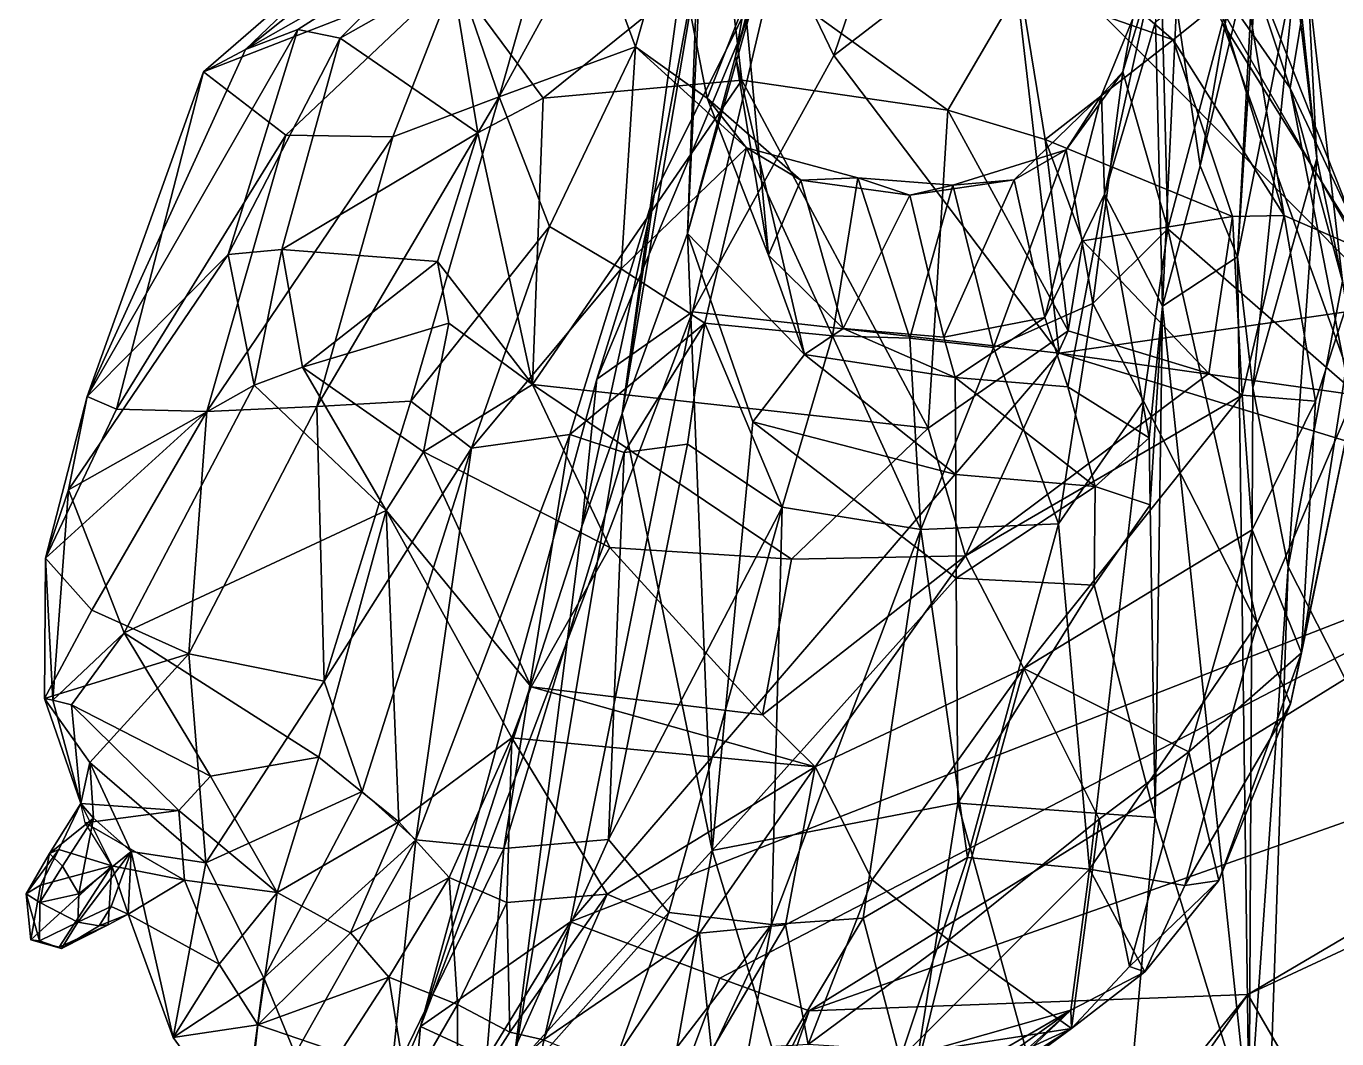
# Model space of a CAD drawing. Extents: x -0.17 to 0.17, y -0.67 to 0.79.
# Drawn here: x -0.1605 to -0.0802, y 0.3846 to 0.4466 of the extents above; entities that cross this region are included whole.
import ezdxf

# ---------------------------------------------------------------- set-up
doc = ezdxf.new("R2010")
doc.units = 0
doc.layers.add('G_SHEPRD$LWO', color=1, linetype='CONTINUOUS')

msp = doc.modelspace()

# ---------------------------------------------------------------- linework, layer by layer
at = {"layer": 'G_SHEPRD$LWO'}
for points in [[(-0.085239, 0.45207, 0.213524), (-0.083789, 0.470916, 0.221585), (-0.086296, 0.432439, 0.224884)], [(-0.083789, 0.470916, 0.221585), (-0.082703, 0.450513, 0.236409), (-0.086296, 0.432439, 0.224884)], [(-0.081995, 0.449363, 0.257632), (-0.081448, 0.438468, 0.247687), (-0.084836, 0.466994, 0.249026)], [(-0.081448, 0.438468, 0.247687), (-0.082703, 0.450513, 0.236409), (-0.084836, 0.466994, 0.249026)], [(-0.12919, 0.459348, 0.025379), (-0.135324, 0.4518, 0.012708), (-0.147042, 0.445134, 0.022517)], [(-0.12919, 0.459348, 0.025379), (-0.147042, 0.445134, 0.022517), (-0.137405, 0.454354, 0.034953)], [(-0.134111, 0.449812, 0.05281), (-0.131506, 0.442251, 0.058661), (-0.126527, 0.459734, 0.071336)], [(-0.125837, 0.452604, 0.075537), (-0.126527, 0.459734, 0.071336), (-0.131506, 0.442251, 0.058661)], [(-0.123978, 0.422856, 0.230327), (-0.118755, 0.453804, 0.236117), (-0.119043, 0.459164, 0.216569)], [(-0.11998, 0.433884, 0.20655), (-0.123978, 0.422856, 0.230327), (-0.119043, 0.459164, 0.216569)], [(-0.11998, 0.433884, 0.20655), (-0.119043, 0.459164, 0.216569), (-0.118845, 0.457438, 0.20515)], [(-0.112964, 0.458623, 0.190838), (-0.113232, 0.459094, 0.180273), (-0.117031, 0.444732, 0.187529)], [(-0.116465, 0.448017, 0.180404), (-0.117031, 0.444732, 0.187529), (-0.113232, 0.459094, 0.180273)], [(-0.11998, 0.433884, 0.20655), (-0.118845, 0.457438, 0.20515), (-0.112964, 0.458623, 0.190838)], [(-0.117031, 0.444732, 0.187529), (-0.11998, 0.433884, 0.20655), (-0.112964, 0.458623, 0.190838)], [(-0.08844, 0.458877, 0.263425), (-0.091295, 0.454605, 0.282893), (-0.083069, 0.442771, 0.282204)], [(-0.081995, 0.449363, 0.257632), (-0.08844, 0.458877, 0.263425), (-0.083069, 0.442771, 0.282204)], [(-0.091326, 0.450427, 0.146024), (-0.093321, 0.443781, 0.0785), (-0.091116, 0.455584, 0.073417)], [(-0.093321, 0.443781, 0.0785), (-0.090562, 0.434166, 0.057963), (-0.091116, 0.455584, 0.073417)], [(-0.087225, 0.446771, 0.052377), (-0.091116, 0.455584, 0.073417), (-0.090562, 0.434166, 0.057963)], [(-0.147042, 0.445134, 0.022517), (-0.14962, 0.443782, 0.029494), (-0.137405, 0.454354, 0.034953)], [(-0.137405, 0.454354, 0.034953), (-0.14962, 0.443782, 0.029494), (-0.134111, 0.449812, 0.05281)], [(-0.091295, 0.454605, 0.282893), (-0.100282, 0.453031, 0.292652), (-0.076804, 0.429494, 0.37118)], [(-0.083069, 0.442771, 0.282204), (-0.091295, 0.454605, 0.282893), (-0.076804, 0.429494, 0.37118)], [(-0.123978, 0.422856, 0.230327), (-0.122022, 0.436254, 0.252338), (-0.118755, 0.453804, 0.236117)], [(-0.118755, 0.453804, 0.236117), (-0.122022, 0.436254, 0.252338), (-0.114338, 0.451696, 0.258095)], [(-0.088593, 0.438016, 0.207417), (-0.090039, 0.447794, 0.193179), (-0.085784, 0.453911, 0.204142)], [(-0.088593, 0.438016, 0.207417), (-0.085784, 0.453911, 0.204142), (-0.085239, 0.45207, 0.213524)], [(-0.120936, 0.45319, 0.144705), (-0.125837, 0.452604, 0.075537), (-0.123168, 0.445312, 0.077499)], [(-0.118778, 0.442153, 0.146017), (-0.120936, 0.45319, 0.144705), (-0.123168, 0.445312, 0.077499)], [(-0.116465, 0.448017, 0.180404), (-0.120936, 0.45319, 0.144705), (-0.118778, 0.442153, 0.146017)], [(-0.114338, 0.451696, 0.258095), (-0.111023, 0.444779, 0.293783), (-0.1082, 0.453073, 0.268747)], [(-0.1082, 0.453073, 0.268747), (-0.111023, 0.444779, 0.293783), (-0.100282, 0.453031, 0.292652)], [(-0.100282, 0.453031, 0.292652), (-0.111023, 0.444779, 0.293783), (-0.097217, 0.426544, 0.39001)], [(-0.100282, 0.453031, 0.292652), (-0.097217, 0.426544, 0.39001), (-0.076804, 0.429494, 0.37118)], [(-0.086464, 0.45287, 0.033226), (-0.083446, 0.434968, 0.015403), (-0.087451, 0.447979, 0.017196)], [(-0.086464, 0.45287, 0.033226), (-0.087225, 0.446771, 0.052377), (-0.078514, 0.432827, 0.023667)], [(-0.086464, 0.45287, 0.033226), (-0.078514, 0.432827, 0.023667), (-0.083446, 0.434968, 0.015403)], [(-0.125837, 0.452604, 0.075537), (-0.131506, 0.442251, 0.058661), (-0.123168, 0.445312, 0.077499)], [(-0.090245, 0.445731, 0.007683), (-0.099614, 0.449024, 0.007555), (-0.098056, 0.452438, 0.015478)], [(-0.087451, 0.447979, 0.017196), (-0.090245, 0.445731, 0.007683), (-0.098056, 0.452438, 0.015478)], [(-0.085239, 0.45207, 0.213524), (-0.086296, 0.432439, 0.224884), (-0.088593, 0.438016, 0.207417)], [(-0.143852, 0.446359, 0.019865), (-0.147042, 0.445134, 0.022517), (-0.135324, 0.4518, 0.012708)], [(-0.143852, 0.446359, 0.019865), (-0.135324, 0.4518, 0.012708), (-0.141241, 0.445825, 0.009834)], [(-0.134415, 0.449714, 0.010291), (-0.141241, 0.445825, 0.009834), (-0.135324, 0.4518, 0.012708)], [(-0.134415, 0.449714, 0.010291), (-0.1176, 0.451196, 0.009692), (-0.128812, 0.442163, 0.00663)], [(-0.11666, 0.44326, 0.00597), (-0.128812, 0.442163, 0.00663), (-0.1176, 0.451196, 0.009692)], [(-0.114338, 0.451696, 0.258095), (-0.125528, 0.424955, 0.277898), (-0.11967, 0.429075, 0.31358)], [(-0.122022, 0.436254, 0.252338), (-0.125528, 0.424955, 0.277898), (-0.114338, 0.451696, 0.258095)], [(-0.111023, 0.444779, 0.293783), (-0.114338, 0.451696, 0.258095), (-0.11967, 0.429075, 0.31358)], [(-0.099614, 0.449024, 0.007555), (-0.104036, 0.441421, 0.004469), (-0.1176, 0.451196, 0.009692)], [(-0.104036, 0.441421, 0.004469), (-0.11666, 0.44326, 0.00597), (-0.1176, 0.451196, 0.009692)], [(-0.091326, 0.450427, 0.146024), (-0.094622, 0.442348, 0.147077), (-0.093321, 0.443781, 0.0785)], [(-0.094436, 0.436283, 0.180869), (-0.094622, 0.442348, 0.147077), (-0.091326, 0.450427, 0.146024)], [(-0.091329, 0.446843, 0.180383), (-0.094436, 0.436283, 0.180869), (-0.091326, 0.450427, 0.146024)], [(-0.082703, 0.450513, 0.236409), (-0.085365, 0.424418, 0.238574), (-0.086296, 0.432439, 0.224884)], [(-0.085365, 0.424418, 0.238574), (-0.082703, 0.450513, 0.236409), (-0.081448, 0.438468, 0.247687)], [(-0.14962, 0.443782, 0.029494), (-0.144582, 0.439904, 0.043339), (-0.134111, 0.449812, 0.05281)], [(-0.138028, 0.439802, 0.050778), (-0.134111, 0.449812, 0.05281), (-0.144582, 0.439904, 0.043339)], [(-0.141241, 0.445825, 0.009834), (-0.134415, 0.449714, 0.010291), (-0.132823, 0.440042, 0.00647)], [(-0.131506, 0.442251, 0.058661), (-0.134111, 0.449812, 0.05281), (-0.138028, 0.439802, 0.050778)], [(-0.128812, 0.442163, 0.00663), (-0.132823, 0.440042, 0.00647), (-0.134415, 0.449714, 0.010291)], [(-0.098083, 0.439629, 0.003615), (-0.104036, 0.441421, 0.004469), (-0.099614, 0.449024, 0.007555)], [(-0.090245, 0.445731, 0.007683), (-0.098083, 0.439629, 0.003615), (-0.099614, 0.449024, 0.007555)], [(-0.079871, 0.430963, 0.263439), (-0.081995, 0.449363, 0.257632), (-0.083069, 0.442771, 0.282204)], [(-0.081995, 0.449363, 0.257632), (-0.079871, 0.430963, 0.263439), (-0.081448, 0.438468, 0.247687)], [(-0.115018, 0.432543, 0.18107), (-0.116465, 0.448017, 0.180404), (-0.118778, 0.442153, 0.146017)], [(-0.116465, 0.448017, 0.180404), (-0.115018, 0.432543, 0.18107), (-0.117031, 0.444732, 0.187529)], [(-0.087451, 0.447979, 0.017196), (-0.083446, 0.434968, 0.015403), (-0.090245, 0.445731, 0.007683)], [(-0.090039, 0.447794, 0.193179), (-0.090884, 0.429419, 0.203531), (-0.091329, 0.446843, 0.180383)], [(-0.090039, 0.447794, 0.193179), (-0.088593, 0.438016, 0.207417), (-0.090884, 0.429419, 0.203531)], [(-0.156743, 0.423888, 0.026289), (-0.143852, 0.446359, 0.019865), (-0.148104, 0.432581, 0.016877)], [(-0.156743, 0.423888, 0.026289), (-0.147042, 0.445134, 0.022517), (-0.143852, 0.446359, 0.019865)], [(-0.143852, 0.446359, 0.019865), (-0.141241, 0.445825, 0.009834), (-0.148104, 0.432581, 0.016877)], [(-0.090884, 0.429419, 0.203531), (-0.094436, 0.436283, 0.180869), (-0.091329, 0.446843, 0.180383)], [(-0.087225, 0.446771, 0.052377), (-0.090562, 0.434166, 0.057963), (-0.079079, 0.424113, 0.036251)], [(-0.079079, 0.424113, 0.036251), (-0.078514, 0.432827, 0.023667), (-0.087225, 0.446771, 0.052377)], [(-0.141241, 0.445825, 0.009834), (-0.144816, 0.432898, 0.008102), (-0.148104, 0.432581, 0.016877)], [(-0.141241, 0.445825, 0.009834), (-0.132823, 0.440042, 0.00647), (-0.144816, 0.432898, 0.008102)], [(-0.090245, 0.445731, 0.007683), (-0.086609, 0.434919, 0.006559), (-0.098083, 0.439629, 0.003615)], [(-0.086609, 0.434919, 0.006559), (-0.090245, 0.445731, 0.007683), (-0.083446, 0.434968, 0.015403)], [(-0.147042, 0.445134, 0.022517), (-0.156743, 0.423888, 0.026289), (-0.14962, 0.443782, 0.029494)], [(-0.128428, 0.434303, 0.059207), (-0.123168, 0.445312, 0.077499), (-0.131506, 0.442251, 0.058661)], [(-0.128428, 0.434303, 0.059207), (-0.124032, 0.431714, 0.062128), (-0.123168, 0.445312, 0.077499)], [(-0.116375, 0.439123, 0.080283), (-0.123168, 0.445312, 0.077499), (-0.124032, 0.431714, 0.062128)], [(-0.118778, 0.442153, 0.146017), (-0.123168, 0.445312, 0.077499), (-0.116375, 0.439123, 0.080283)], [(-0.112815, 0.426468, 0.194356), (-0.11998, 0.433884, 0.20655), (-0.117031, 0.444732, 0.187529)], [(-0.111023, 0.444779, 0.293783), (-0.11967, 0.429075, 0.31358), (-0.097217, 0.426544, 0.39001)], [(-0.112815, 0.426468, 0.194356), (-0.117031, 0.444732, 0.187529), (-0.115018, 0.432543, 0.18107)], [(-0.156743, 0.423888, 0.026289), (-0.154947, 0.423119, 0.034655), (-0.14962, 0.443782, 0.029494)], [(-0.14962, 0.443782, 0.029494), (-0.154947, 0.423119, 0.034655), (-0.144582, 0.439904, 0.043339)], [(-0.11666, 0.44326, 0.00597), (-0.12948, 0.424634, 0.00407), (-0.128812, 0.442163, 0.00663)], [(-0.105244, 0.42196, 0.002179), (-0.12948, 0.424634, 0.00407), (-0.11666, 0.44326, 0.00597)], [(-0.104036, 0.441421, 0.004469), (-0.105244, 0.42196, 0.002179), (-0.11666, 0.44326, 0.00597)], [(-0.094622, 0.442348, 0.147077), (-0.09679, 0.439001, 0.080416), (-0.093321, 0.443781, 0.0785)], [(-0.09679, 0.439001, 0.080416), (-0.09516, 0.429595, 0.061254), (-0.093321, 0.443781, 0.0785)], [(-0.090562, 0.434166, 0.057963), (-0.093321, 0.443781, 0.0785), (-0.09516, 0.429595, 0.061254)], [(-0.138028, 0.439802, 0.050778), (-0.142669, 0.423288, 0.045734), (-0.131506, 0.442251, 0.058661)], [(-0.136931, 0.423609, 0.048795), (-0.131506, 0.442251, 0.058661), (-0.142669, 0.423288, 0.045734)], [(-0.131506, 0.442251, 0.058661), (-0.136931, 0.423609, 0.048795), (-0.128428, 0.434303, 0.059207)], [(-0.094622, 0.442348, 0.147077), (-0.099975, 0.43715, 0.147922), (-0.09679, 0.439001, 0.080416)], [(-0.098097, 0.42874, 0.181505), (-0.099975, 0.43715, 0.147922), (-0.094622, 0.442348, 0.147077)], [(-0.094436, 0.436283, 0.180869), (-0.098097, 0.42874, 0.181505), (-0.094622, 0.442348, 0.147077)], [(-0.083069, 0.442771, 0.282204), (-0.073707, 0.394806, 0.303483), (-0.079871, 0.430963, 0.263439)], [(-0.083069, 0.442771, 0.282204), (-0.076804, 0.429494, 0.37118), (-0.073707, 0.394806, 0.303483)], [(-0.12948, 0.424634, 0.00407), (-0.132823, 0.440042, 0.00647), (-0.128812, 0.442163, 0.00663)], [(-0.113031, 0.43714, 0.147314), (-0.118778, 0.442153, 0.146017), (-0.116375, 0.439123, 0.080283)], [(-0.115018, 0.432543, 0.18107), (-0.118778, 0.442153, 0.146017), (-0.113031, 0.43714, 0.147314)], [(-0.096676, 0.427922, 0.002188), (-0.105244, 0.42196, 0.002179), (-0.104036, 0.441421, 0.004469)], [(-0.098083, 0.439629, 0.003615), (-0.096676, 0.427922, 0.002188), (-0.104036, 0.441421, 0.004469)], [(-0.154947, 0.423119, 0.034655), (-0.149417, 0.422974, 0.043654), (-0.144582, 0.439904, 0.043339)], [(-0.144582, 0.439904, 0.043339), (-0.149417, 0.422974, 0.043654), (-0.138028, 0.439802, 0.050778)], [(-0.132823, 0.440042, 0.00647), (-0.135294, 0.432166, 0.005373), (-0.144816, 0.432898, 0.008102)], [(-0.132823, 0.440042, 0.00647), (-0.12948, 0.424634, 0.00407), (-0.135294, 0.432166, 0.005373)], [(-0.142669, 0.423288, 0.045734), (-0.138028, 0.439802, 0.050778), (-0.149417, 0.422974, 0.043654)], [(-0.116375, 0.439123, 0.080283), (-0.124032, 0.431714, 0.062128), (-0.118926, 0.428392, 0.061234)], [(-0.116375, 0.439123, 0.080283), (-0.118926, 0.428392, 0.061234), (-0.111109, 0.427599, 0.062766)], [(-0.113031, 0.43714, 0.147314), (-0.116375, 0.439123, 0.080283), (-0.109548, 0.437277, 0.081479)], [(-0.109548, 0.437277, 0.081479), (-0.116375, 0.439123, 0.080283), (-0.111109, 0.427599, 0.062766)], [(-0.095761, 0.43343, 0.002723), (-0.096676, 0.427922, 0.002188), (-0.098083, 0.439629, 0.003615)], [(-0.095761, 0.43343, 0.002723), (-0.098083, 0.439629, 0.003615), (-0.086609, 0.434919, 0.006559)], [(-0.099975, 0.43715, 0.147922), (-0.103724, 0.436837, 0.081516), (-0.09679, 0.439001, 0.080416)], [(-0.09679, 0.439001, 0.080416), (-0.103724, 0.436837, 0.081516), (-0.101233, 0.426886, 0.061989)], [(-0.09516, 0.429595, 0.061254), (-0.09679, 0.439001, 0.080416), (-0.101233, 0.426886, 0.061989)], [(-0.085365, 0.424418, 0.238574), (-0.081448, 0.438468, 0.247687), (-0.083187, 0.413472, 0.253526)], [(-0.081448, 0.438468, 0.247687), (-0.079871, 0.430963, 0.263439), (-0.083187, 0.413472, 0.253526)], [(-0.088593, 0.438016, 0.207417), (-0.086296, 0.432439, 0.224884), (-0.090884, 0.429419, 0.203531)], [(-0.110443, 0.428062, 0.181419), (-0.115018, 0.432543, 0.18107), (-0.113031, 0.43714, 0.147314)], [(-0.106374, 0.436212, 0.14777), (-0.113031, 0.43714, 0.147314), (-0.109548, 0.437277, 0.081479)], [(-0.110443, 0.428062, 0.181419), (-0.113031, 0.43714, 0.147314), (-0.106374, 0.436212, 0.14777)], [(-0.10637, 0.427462, 0.063391), (-0.109548, 0.437277, 0.081479), (-0.111109, 0.427599, 0.062766)], [(-0.106374, 0.436212, 0.14777), (-0.109548, 0.437277, 0.081479), (-0.103724, 0.436837, 0.081516)], [(-0.103724, 0.436837, 0.081516), (-0.109548, 0.437277, 0.081479), (-0.10637, 0.427462, 0.063391)], [(-0.099975, 0.43715, 0.147922), (-0.106374, 0.436212, 0.14777), (-0.103724, 0.436837, 0.081516)], [(-0.104287, 0.427526, 0.181555), (-0.106374, 0.436212, 0.14777), (-0.099975, 0.43715, 0.147922)], [(-0.103724, 0.436837, 0.081516), (-0.10637, 0.427462, 0.063391), (-0.101233, 0.426886, 0.061989)], [(-0.098097, 0.42874, 0.181505), (-0.104287, 0.427526, 0.181555), (-0.099975, 0.43715, 0.147922)], [(-0.125528, 0.424955, 0.277898), (-0.122022, 0.436254, 0.252338), (-0.126451, 0.415925, 0.254748)], [(-0.122022, 0.436254, 0.252338), (-0.123978, 0.422856, 0.230327), (-0.126451, 0.415925, 0.254748)], [(-0.104287, 0.427526, 0.181555), (-0.110443, 0.428062, 0.181419), (-0.106374, 0.436212, 0.14777)], [(-0.098097, 0.42874, 0.181505), (-0.094436, 0.436283, 0.180869), (-0.096679, 0.424492, 0.191122)], [(-0.096679, 0.424492, 0.191122), (-0.094436, 0.436283, 0.180869), (-0.091703, 0.421355, 0.199811)], [(-0.090884, 0.429419, 0.203531), (-0.091703, 0.421355, 0.199811), (-0.094436, 0.436283, 0.180869)], [(-0.133214, 0.420725, 0.053713), (-0.128428, 0.434303, 0.059207), (-0.136931, 0.423609, 0.048795)], [(-0.128428, 0.434303, 0.059207), (-0.133214, 0.420725, 0.053713), (-0.124032, 0.431714, 0.062128)], [(-0.086609, 0.434919, 0.006559), (-0.088051, 0.425305, 0.005667), (-0.095761, 0.43343, 0.002723)], [(-0.088051, 0.425305, 0.005667), (-0.086609, 0.434919, 0.006559), (-0.086015, 0.42397, 0.010854)], [(-0.083446, 0.434968, 0.015403), (-0.086015, 0.42397, 0.010854), (-0.086609, 0.434919, 0.006559)], [(-0.083446, 0.434968, 0.015403), (-0.081512, 0.4236, 0.018708), (-0.086015, 0.42397, 0.010854)], [(-0.081512, 0.4236, 0.018708), (-0.083446, 0.434968, 0.015403), (-0.078514, 0.432827, 0.023667)], [(-0.11998, 0.433884, 0.20655), (-0.11847, 0.396088, 0.224454), (-0.123978, 0.422856, 0.230327)], [(-0.115972, 0.422343, 0.200192), (-0.11998, 0.433884, 0.20655), (-0.112815, 0.426468, 0.194356)], [(-0.11847, 0.396088, 0.224454), (-0.11998, 0.433884, 0.20655), (-0.115972, 0.422343, 0.200192)], [(-0.096676, 0.427922, 0.002188), (-0.095761, 0.43343, 0.002723), (-0.088051, 0.425305, 0.005667)], [(-0.09205, 0.423606, 0.055215), (-0.090562, 0.434166, 0.057963), (-0.09516, 0.429595, 0.061254)], [(-0.085085, 0.409989, 0.043304), (-0.090562, 0.434166, 0.057963), (-0.09205, 0.423606, 0.055215)], [(-0.085085, 0.409989, 0.043304), (-0.079079, 0.424113, 0.036251), (-0.090562, 0.434166, 0.057963)], [(-0.148104, 0.432581, 0.016877), (-0.144816, 0.432898, 0.008102), (-0.146522, 0.424588, 0.009568)], [(-0.144816, 0.432898, 0.008102), (-0.143565, 0.425696, 0.007015), (-0.146522, 0.424588, 0.009568)], [(-0.144816, 0.432898, 0.008102), (-0.135294, 0.432166, 0.005373), (-0.143565, 0.425696, 0.007015)], [(-0.078514, 0.432827, 0.023667), (-0.082383, 0.408193, 0.026358), (-0.081512, 0.4236, 0.018708)], [(-0.078514, 0.432827, 0.023667), (-0.079079, 0.424113, 0.036251), (-0.082383, 0.408193, 0.026358)], [(-0.157895, 0.418172, 0.017449), (-0.148104, 0.432581, 0.016877), (-0.146522, 0.424588, 0.009568)], [(-0.156743, 0.423888, 0.026289), (-0.148104, 0.432581, 0.016877), (-0.157895, 0.418172, 0.017449)], [(-0.135294, 0.432166, 0.005373), (-0.134604, 0.428376, 0.004764), (-0.143565, 0.425696, 0.007015)], [(-0.134604, 0.428376, 0.004764), (-0.135294, 0.432166, 0.005373), (-0.12948, 0.424634, 0.00407)], [(-0.115018, 0.432543, 0.18107), (-0.110443, 0.428062, 0.181419), (-0.112815, 0.426468, 0.194356)], [(-0.090884, 0.429419, 0.203531), (-0.086296, 0.432439, 0.224884), (-0.085589, 0.379294, 0.243629)], [(-0.086296, 0.432439, 0.224884), (-0.085365, 0.424418, 0.238574), (-0.085589, 0.379294, 0.243629)], [(-0.127191, 0.421568, 0.055603), (-0.124032, 0.431714, 0.062128), (-0.133214, 0.420725, 0.053713)], [(-0.124032, 0.431714, 0.062128), (-0.127191, 0.421568, 0.055603), (-0.118926, 0.428392, 0.061234)], [(-0.083187, 0.413472, 0.253526), (-0.079871, 0.430963, 0.263439), (-0.073707, 0.394806, 0.303483)], [(-0.09516, 0.429595, 0.061254), (-0.101233, 0.426886, 0.061989), (-0.097264, 0.416095, 0.051884)], [(-0.09516, 0.429595, 0.061254), (-0.097264, 0.416095, 0.051884), (-0.09205, 0.423606, 0.055215)], [(-0.076804, 0.429494, 0.37118), (-0.097217, 0.426544, 0.39001), (-0.041596, 0.418708, 0.456347)], [(-0.091703, 0.421355, 0.199811), (-0.090884, 0.429419, 0.203531), (-0.091645, 0.417271, 0.20274)], [(-0.091645, 0.417271, 0.20274), (-0.090884, 0.429419, 0.203531), (-0.091333, 0.398125, 0.218832)], [(-0.091333, 0.398125, 0.218832), (-0.090884, 0.429419, 0.203531), (-0.085589, 0.379294, 0.243629)], [(-0.11967, 0.429075, 0.31358), (-0.125528, 0.424955, 0.277898), (-0.136323, 0.38533, 0.326419)], [(-0.11967, 0.429075, 0.31358), (-0.136323, 0.38533, 0.326419), (-0.127144, 0.391731, 0.406167)], [(-0.11967, 0.429075, 0.31358), (-0.127144, 0.391731, 0.406167), (-0.097217, 0.426544, 0.39001)], [(-0.104287, 0.427526, 0.181555), (-0.098097, 0.42874, 0.181505), (-0.103595, 0.425048, 0.190915)], [(-0.103595, 0.425048, 0.190915), (-0.098097, 0.42874, 0.181505), (-0.096679, 0.424492, 0.191122)], [(-0.143565, 0.425696, 0.007015), (-0.134604, 0.428376, 0.004764), (-0.136145, 0.420508, 0.006278)], [(-0.134604, 0.428376, 0.004764), (-0.12948, 0.424634, 0.00407), (-0.136145, 0.420508, 0.006278)], [(-0.127191, 0.421568, 0.055603), (-0.12386, 0.420456, 0.053606), (-0.118926, 0.428392, 0.061234)], [(-0.12386, 0.420456, 0.053606), (-0.119972, 0.420983, 0.053662), (-0.118926, 0.428392, 0.061234)], [(-0.118926, 0.428392, 0.061234), (-0.119972, 0.420983, 0.053662), (-0.114183, 0.417123, 0.055163)], [(-0.111109, 0.427599, 0.062766), (-0.118926, 0.428392, 0.061234), (-0.114183, 0.417123, 0.055163)], [(-0.110443, 0.428062, 0.181419), (-0.103595, 0.425048, 0.190915), (-0.112815, 0.426468, 0.194356)], [(-0.110443, 0.428062, 0.181419), (-0.104287, 0.427526, 0.181555), (-0.103595, 0.425048, 0.190915)], [(-0.105244, 0.42196, 0.002179), (-0.096676, 0.427922, 0.002188), (-0.102958, 0.414135, 0.003794)], [(-0.088051, 0.425305, 0.005667), (-0.102958, 0.414135, 0.003794), (-0.096676, 0.427922, 0.002188)], [(-0.111109, 0.427599, 0.062766), (-0.114183, 0.417123, 0.055163), (-0.105684, 0.415741, 0.055609)], [(-0.10637, 0.427462, 0.063391), (-0.111109, 0.427599, 0.062766), (-0.105684, 0.415741, 0.055609)], [(-0.101233, 0.426886, 0.061989), (-0.10637, 0.427462, 0.063391), (-0.105684, 0.415741, 0.055609)], [(-0.097217, 0.426544, 0.39001), (-0.127144, 0.391731, 0.406167), (-0.063947, 0.416363, 0.469903)], [(-0.103547, 0.419109, 0.198136), (-0.115972, 0.422343, 0.200192), (-0.112815, 0.426468, 0.194356)], [(-0.103547, 0.419109, 0.198136), (-0.112815, 0.426468, 0.194356), (-0.103595, 0.425048, 0.190915)], [(-0.105684, 0.415741, 0.055609), (-0.097264, 0.416095, 0.051884), (-0.101233, 0.426886, 0.061989)], [(-0.097217, 0.426544, 0.39001), (-0.063947, 0.416363, 0.469903), (-0.041596, 0.418708, 0.456347)], [(-0.146522, 0.424588, 0.009568), (-0.143565, 0.425696, 0.007015), (-0.138442, 0.416917, 0.010629)], [(-0.143565, 0.425696, 0.007015), (-0.136145, 0.420508, 0.006278), (-0.138442, 0.416917, 0.010629)], [(-0.157895, 0.418172, 0.017449), (-0.146522, 0.424588, 0.009568), (-0.154479, 0.409421, 0.012697)], [(-0.154479, 0.409421, 0.012697), (-0.146522, 0.424588, 0.009568), (-0.138442, 0.416917, 0.010629)], [(-0.126451, 0.415925, 0.254748), (-0.136323, 0.38533, 0.326419), (-0.125528, 0.424955, 0.277898)], [(-0.12948, 0.424634, 0.00407), (-0.124729, 0.414643, 0.002169), (-0.136145, 0.420508, 0.006278)], [(-0.113609, 0.413941, 0.001548), (-0.124729, 0.414643, 0.002169), (-0.12948, 0.424634, 0.00407)], [(-0.105244, 0.42196, 0.002179), (-0.113609, 0.413941, 0.001548), (-0.12948, 0.424634, 0.00407)], [(-0.096679, 0.424492, 0.191122), (-0.09502, 0.418377, 0.197891), (-0.103595, 0.425048, 0.190915)], [(-0.09502, 0.418377, 0.197891), (-0.103547, 0.419109, 0.198136), (-0.103595, 0.425048, 0.190915)], [(-0.102958, 0.414135, 0.003794), (-0.088051, 0.425305, 0.005667), (-0.086015, 0.42397, 0.010854)], [(-0.156743, 0.423888, 0.026289), (-0.159295, 0.413986, 0.031129), (-0.154947, 0.423119, 0.034655)], [(-0.159295, 0.413986, 0.031129), (-0.156743, 0.423888, 0.026289), (-0.157895, 0.418172, 0.017449)], [(-0.099378, 0.407242, 0.008525), (-0.102958, 0.414135, 0.003794), (-0.086015, 0.42397, 0.010854)], [(-0.086015, 0.42397, 0.010854), (-0.085397, 0.415723, 0.01571), (-0.099378, 0.407242, 0.008525)], [(-0.091703, 0.421355, 0.199811), (-0.09502, 0.418377, 0.197891), (-0.096679, 0.424492, 0.191122)], [(-0.085397, 0.415723, 0.01571), (-0.086015, 0.42397, 0.010854), (-0.081512, 0.4236, 0.018708)], [(-0.085365, 0.424418, 0.238574), (-0.083187, 0.413472, 0.253526), (-0.085589, 0.379294, 0.243629)], [(-0.085085, 0.409989, 0.043304), (-0.083062, 0.40507, 0.03609), (-0.079079, 0.424113, 0.036251)], [(-0.083062, 0.40507, 0.03609), (-0.082383, 0.408193, 0.026358), (-0.079079, 0.424113, 0.036251)], [(-0.154947, 0.423119, 0.034655), (-0.159295, 0.413986, 0.031129), (-0.149417, 0.422974, 0.043654)], [(-0.156464, 0.410814, 0.040381), (-0.149417, 0.422974, 0.043654), (-0.159295, 0.413986, 0.031129)], [(-0.149417, 0.422974, 0.043654), (-0.156464, 0.410814, 0.040381), (-0.150514, 0.408139, 0.044749)], [(-0.142669, 0.423288, 0.045734), (-0.150514, 0.408139, 0.044749), (-0.142223, 0.406475, 0.047427)], [(-0.142669, 0.423288, 0.045734), (-0.149417, 0.422974, 0.043654), (-0.150514, 0.408139, 0.044749)], [(-0.136931, 0.423609, 0.048795), (-0.142669, 0.423288, 0.045734), (-0.142223, 0.406475, 0.047427)], [(-0.136931, 0.423609, 0.048795), (-0.142223, 0.406475, 0.047427), (-0.133214, 0.420725, 0.053713)], [(-0.095356, 0.394959, 0.041746), (-0.09205, 0.423606, 0.055215), (-0.097264, 0.416095, 0.051884)], [(-0.09205, 0.423606, 0.055215), (-0.095356, 0.394959, 0.041746), (-0.085085, 0.409989, 0.043304)], [(-0.081512, 0.4236, 0.018708), (-0.082383, 0.408193, 0.026358), (-0.085397, 0.415723, 0.01571)], [(-0.123978, 0.422856, 0.230327), (-0.11847, 0.396088, 0.224454), (-0.130672, 0.382716, 0.263131)], [(-0.126451, 0.415925, 0.254748), (-0.123978, 0.422856, 0.230327), (-0.130672, 0.382716, 0.263131)], [(-0.115972, 0.422343, 0.200192), (-0.103519, 0.412767, 0.203356), (-0.11847, 0.396088, 0.224454)], [(-0.115972, 0.422343, 0.200192), (-0.103547, 0.419109, 0.198136), (-0.103519, 0.412767, 0.203356)], [(-0.127191, 0.421568, 0.055603), (-0.133214, 0.420725, 0.053713), (-0.136613, 0.396754, 0.051634)], [(-0.127191, 0.421568, 0.055603), (-0.136613, 0.396754, 0.051634), (-0.131223, 0.396211, 0.049007)], [(-0.12386, 0.420456, 0.053606), (-0.127191, 0.421568, 0.055603), (-0.131223, 0.396211, 0.049007)], [(-0.113609, 0.413941, 0.001548), (-0.105244, 0.42196, 0.002179), (-0.102958, 0.414135, 0.003794)], [(-0.142223, 0.406475, 0.047427), (-0.139912, 0.399717, 0.049314), (-0.133214, 0.420725, 0.053713)], [(-0.139912, 0.399717, 0.049314), (-0.136613, 0.396754, 0.051634), (-0.133214, 0.420725, 0.053713)], [(-0.119972, 0.420983, 0.053662), (-0.124824, 0.396774, 0.048543), (-0.114183, 0.417123, 0.055163)], [(-0.119972, 0.420983, 0.053662), (-0.12386, 0.420456, 0.053606), (-0.124824, 0.396774, 0.048543)], [(-0.091703, 0.421355, 0.199811), (-0.091645, 0.417271, 0.20274), (-0.09502, 0.418377, 0.197891)], [(-0.136145, 0.420508, 0.006278), (-0.129554, 0.406111, 0.003674), (-0.138442, 0.416917, 0.010629)], [(-0.129554, 0.406111, 0.003674), (-0.136145, 0.420508, 0.006278), (-0.124729, 0.414643, 0.002169)], [(-0.12386, 0.420456, 0.053606), (-0.131223, 0.396211, 0.049007), (-0.124824, 0.396774, 0.048543)], [(-0.103547, 0.419109, 0.198136), (-0.09502, 0.418377, 0.197891), (-0.103519, 0.412767, 0.203356)], [(-0.159295, 0.413986, 0.031129), (-0.157895, 0.418172, 0.017449), (-0.158854, 0.405304, 0.016345)], [(-0.158854, 0.405304, 0.016345), (-0.157895, 0.418172, 0.017449), (-0.154479, 0.409421, 0.012697)], [(-0.095077, 0.412343, 0.203263), (-0.103519, 0.412767, 0.203356), (-0.09502, 0.418377, 0.197891)], [(-0.095077, 0.412343, 0.203263), (-0.09502, 0.418377, 0.197891), (-0.091645, 0.417271, 0.20274)], [(-0.142552, 0.401813, 0.003114), (-0.154479, 0.409421, 0.012697), (-0.138442, 0.416917, 0.010629)], [(-0.138442, 0.416917, 0.010629), (-0.137664, 0.397844, 0.001962), (-0.142552, 0.401813, 0.003114)], [(-0.130741, 0.403002, 0.010507), (-0.138442, 0.416917, 0.010629), (-0.129554, 0.406111, 0.003674)], [(-0.137664, 0.397844, 0.001962), (-0.138442, 0.416917, 0.010629), (-0.130741, 0.403002, 0.010507)], [(-0.124824, 0.396774, 0.048543), (-0.121132, 0.392301, 0.050004), (-0.114183, 0.417123, 0.055163)], [(-0.121132, 0.392301, 0.050004), (-0.11483, 0.391569, 0.051273), (-0.114183, 0.417123, 0.055163)], [(-0.105684, 0.415741, 0.055609), (-0.114183, 0.417123, 0.055163), (-0.11483, 0.391569, 0.051273)], [(-0.095077, 0.412343, 0.203263), (-0.091645, 0.417271, 0.20274), (-0.091333, 0.398125, 0.218832)], [(-0.126451, 0.415925, 0.254748), (-0.130672, 0.382716, 0.263131), (-0.136323, 0.38533, 0.326419)], [(-0.127144, 0.391731, 0.406167), (-0.117998, 0.388282, 0.448317), (-0.063947, 0.416363, 0.469903)], [(-0.117998, 0.388282, 0.448317), (-0.112522, 0.386282, 0.47543), (-0.063947, 0.416363, 0.469903)], [(-0.105684, 0.415741, 0.055609), (-0.11483, 0.391569, 0.051273), (-0.10922, 0.391956, 0.049017)], [(-0.063947, 0.416363, 0.469903), (-0.112522, 0.386282, 0.47543), (-0.049918, 0.408339, 0.498534)], [(-0.105684, 0.415741, 0.055609), (-0.10922, 0.391956, 0.049017), (-0.102823, 0.395662, 0.045773)], [(-0.097264, 0.416095, 0.051884), (-0.105684, 0.415741, 0.055609), (-0.102823, 0.395662, 0.045773)], [(-0.095356, 0.394959, 0.041746), (-0.097264, 0.416095, 0.051884), (-0.102823, 0.395662, 0.045773)], [(-0.089288, 0.402145, 0.015333), (-0.099378, 0.407242, 0.008525), (-0.085397, 0.415723, 0.01571)], [(-0.085397, 0.415723, 0.01571), (-0.082383, 0.408193, 0.026358), (-0.089288, 0.402145, 0.015333)], [(-0.129554, 0.406111, 0.003674), (-0.124729, 0.414643, 0.002169), (-0.115381, 0.404407, 0.003114)], [(-0.124729, 0.414643, 0.002169), (-0.113609, 0.413941, 0.001548), (-0.115381, 0.404407, 0.003114)], [(-0.115381, 0.404407, 0.003114), (-0.113609, 0.413941, 0.001548), (-0.102958, 0.414135, 0.003794)], [(-0.115381, 0.404407, 0.003114), (-0.102958, 0.414135, 0.003794), (-0.112164, 0.401223, 0.009996)], [(-0.099378, 0.407242, 0.008525), (-0.112164, 0.401223, 0.009996), (-0.102958, 0.414135, 0.003794)], [(-0.159352, 0.405394, 0.033182), (-0.156464, 0.410814, 0.040381), (-0.159295, 0.413986, 0.031129)], [(-0.159352, 0.405394, 0.033182), (-0.159295, 0.413986, 0.031129), (-0.158854, 0.405304, 0.016345)], [(-0.085461, 0.34695, 0.272313), (-0.085589, 0.379294, 0.243629), (-0.083187, 0.413472, 0.253526)], [(-0.083187, 0.413472, 0.253526), (-0.073707, 0.394806, 0.303483), (-0.085461, 0.34695, 0.272313)], [(-0.103519, 0.412767, 0.203356), (-0.103434, 0.399001, 0.218183), (-0.11847, 0.396088, 0.224454)], [(-0.103519, 0.412767, 0.203356), (-0.095077, 0.412343, 0.203263), (-0.103434, 0.399001, 0.218183)], [(-0.103434, 0.399001, 0.218183), (-0.095077, 0.412343, 0.203263), (-0.091333, 0.398125, 0.218832)], [(-0.156464, 0.410814, 0.040381), (-0.159352, 0.405394, 0.033182), (-0.150514, 0.408139, 0.044749)], [(-0.154479, 0.409421, 0.012697), (-0.157703, 0.405014, 0.012895), (-0.158854, 0.405304, 0.016345)], [(-0.149183, 0.400656, 0.005157), (-0.157703, 0.405014, 0.012895), (-0.154479, 0.409421, 0.012697)], [(-0.149183, 0.400656, 0.005157), (-0.154479, 0.409421, 0.012697), (-0.142552, 0.401813, 0.003114)], [(-0.089521, 0.393948, 0.03879), (-0.085085, 0.409989, 0.043304), (-0.095356, 0.394959, 0.041746)], [(-0.085085, 0.409989, 0.043304), (-0.089521, 0.393948, 0.03879), (-0.083062, 0.40507, 0.03609)], [(-0.156586, 0.401484, 0.033681), (-0.150514, 0.408139, 0.044749), (-0.159352, 0.405394, 0.033182)], [(-0.150514, 0.408139, 0.044749), (-0.156586, 0.401484, 0.033681), (-0.149477, 0.395343, 0.036336)], [(-0.142223, 0.406475, 0.047427), (-0.150514, 0.408139, 0.044749), (-0.149477, 0.395343, 0.036336)], [(-0.112522, 0.386282, 0.47543), (-0.085674, 0.387286, 0.502006), (-0.049918, 0.408339, 0.498534)], [(-0.087437, 0.39426, 0.030122), (-0.089288, 0.402145, 0.015333), (-0.082383, 0.408193, 0.026358)], [(-0.083062, 0.40507, 0.03609), (-0.087437, 0.39426, 0.030122), (-0.082383, 0.408193, 0.026358)], [(-0.049918, 0.408339, 0.498534), (-0.085674, 0.387286, 0.502006), (-0.048262, 0.404706, 0.514332)], [(-0.108676, 0.394303, 0.001337), (-0.112164, 0.401223, 0.009996), (-0.099378, 0.407242, 0.008525)], [(-0.099378, 0.407242, 0.008525), (-0.103975, 0.390618, 0.003707), (-0.108676, 0.394303, 0.001337)], [(-0.103975, 0.390618, 0.003707), (-0.099378, 0.407242, 0.008525), (-0.094769, 0.398009, 0.008464)], [(-0.099378, 0.407242, 0.008525), (-0.089288, 0.402145, 0.015333), (-0.094769, 0.398009, 0.008464)], [(-0.142223, 0.406475, 0.047427), (-0.149477, 0.395343, 0.036336), (-0.139912, 0.399717, 0.049314)], [(-0.130741, 0.403002, 0.010507), (-0.129554, 0.406111, 0.003674), (-0.112164, 0.401223, 0.009996)], [(-0.129554, 0.406111, 0.003674), (-0.115381, 0.404407, 0.003114), (-0.112164, 0.401223, 0.009996)], [(-0.156586, 0.401484, 0.033681), (-0.159352, 0.405394, 0.033182), (-0.157122, 0.398976, 0.01387)], [(-0.158854, 0.405304, 0.016345), (-0.157122, 0.398976, 0.01387), (-0.159352, 0.405394, 0.033182)], [(-0.157122, 0.398976, 0.01387), (-0.158854, 0.405304, 0.016345), (-0.157703, 0.405014, 0.012895)], [(-0.151139, 0.398543, 0.006205), (-0.157703, 0.405014, 0.012895), (-0.149183, 0.400656, 0.005157)], [(-0.151139, 0.398543, 0.006205), (-0.157122, 0.398976, 0.01387), (-0.157703, 0.405014, 0.012895)], [(-0.087437, 0.39426, 0.030122), (-0.083062, 0.40507, 0.03609), (-0.089521, 0.393948, 0.03879)], [(-0.080486, 0.378337, 0.531873), (-0.048262, 0.404706, 0.514332), (-0.085674, 0.387286, 0.502006)], [(-0.080486, 0.378337, 0.531873), (-0.060538, 0.365773, 0.560941), (-0.048262, 0.404706, 0.514332)], [(-0.134572, 0.394445, 0.001433), (-0.137664, 0.397844, 0.001962), (-0.130741, 0.403002, 0.010507)], [(-0.131047, 0.392918, 0.003257), (-0.134572, 0.394445, 0.001433), (-0.130741, 0.403002, 0.010507)], [(-0.130741, 0.403002, 0.010507), (-0.124896, 0.393423, 0.003877), (-0.131047, 0.392918, 0.003257)], [(-0.124896, 0.393423, 0.003877), (-0.130741, 0.403002, 0.010507), (-0.112164, 0.401223, 0.009996)], [(-0.092903, 0.388996, 0.013232), (-0.094769, 0.398009, 0.008464), (-0.089288, 0.402145, 0.015333)], [(-0.089288, 0.402145, 0.015333), (-0.087437, 0.39426, 0.030122), (-0.092903, 0.388996, 0.013232)], [(-0.156586, 0.401484, 0.033681), (-0.157122, 0.398976, 0.01387), (-0.156361, 0.398071, 0.02081)], [(-0.149477, 0.395343, 0.036336), (-0.156586, 0.401484, 0.033681), (-0.154054, 0.396034, 0.023175)], [(-0.156361, 0.398071, 0.02081), (-0.154054, 0.396034, 0.023175), (-0.156586, 0.401484, 0.033681)], [(-0.149183, 0.400656, 0.005157), (-0.142552, 0.401813, 0.003114), (-0.145114, 0.39352, 0.002597)], [(-0.142552, 0.401813, 0.003114), (-0.137664, 0.397844, 0.001962), (-0.145114, 0.39352, 0.002597)], [(-0.151139, 0.398543, 0.006205), (-0.149183, 0.400656, 0.005157), (-0.145114, 0.39352, 0.002597)], [(-0.119239, 0.391036, 0.000715), (-0.124896, 0.393423, 0.003877), (-0.112164, 0.401223, 0.009996)], [(-0.113982, 0.391537, 0.000504), (-0.119239, 0.391036, 0.000715), (-0.112164, 0.401223, 0.009996)], [(-0.108676, 0.394303, 0.001337), (-0.113982, 0.391537, 0.000504), (-0.112164, 0.401223, 0.009996)], [(-0.149477, 0.395343, 0.036336), (-0.145917, 0.388305, 0.037332), (-0.139912, 0.399717, 0.049314)], [(-0.139912, 0.399717, 0.049314), (-0.145917, 0.388305, 0.037332), (-0.136613, 0.396754, 0.051634)], [(-0.156361, 0.398071, 0.02081), (-0.157122, 0.398976, 0.01387), (-0.159051, 0.395922, 0.014199)], [(-0.158474, 0.396149, 0.010436), (-0.159051, 0.395922, 0.014199), (-0.157122, 0.398976, 0.01387)], [(-0.157122, 0.398976, 0.01387), (-0.155237, 0.395167, 0.013023), (-0.158474, 0.396149, 0.010436)], [(-0.151139, 0.398543, 0.006205), (-0.156865, 0.397794, 0.013424), (-0.157122, 0.398976, 0.01387)], [(-0.103434, 0.399001, 0.218183), (-0.108871, 0.364446, 0.249962), (-0.11847, 0.396088, 0.224454)], [(-0.108871, 0.364446, 0.249962), (-0.103434, 0.399001, 0.218183), (-0.094286, 0.365923, 0.247925)], [(-0.103434, 0.399001, 0.218183), (-0.091333, 0.398125, 0.218832), (-0.094286, 0.365923, 0.247925)], [(-0.156865, 0.397794, 0.013424), (-0.151139, 0.398543, 0.006205), (-0.150788, 0.394288, 0.007628)], [(-0.150788, 0.394288, 0.007628), (-0.151139, 0.398543, 0.006205), (-0.145114, 0.39352, 0.002597)], [(-0.091333, 0.398125, 0.218832), (-0.085589, 0.379294, 0.243629), (-0.094286, 0.365923, 0.247925)], [(-0.159051, 0.395922, 0.014199), (-0.158255, 0.395131, 0.017519), (-0.156361, 0.398071, 0.02081)], [(-0.157259, 0.39344, 0.018529), (-0.156361, 0.398071, 0.02081), (-0.158255, 0.395131, 0.017519)], [(-0.154054, 0.396034, 0.023175), (-0.156361, 0.398071, 0.02081), (-0.157259, 0.39344, 0.018529)], [(-0.156865, 0.397794, 0.013424), (-0.150788, 0.394288, 0.007628), (-0.155237, 0.395167, 0.013023)], [(-0.137664, 0.397844, 0.001962), (-0.14062, 0.391064, 0.000553), (-0.145114, 0.39352, 0.002597)], [(-0.14062, 0.391064, 0.000553), (-0.137664, 0.397844, 0.001962), (-0.134572, 0.394445, 0.001433)], [(-0.09647, 0.385206, 0.013663), (-0.103975, 0.390618, 0.003707), (-0.094769, 0.398009, 0.008464)], [(-0.09647, 0.385206, 0.013663), (-0.094769, 0.398009, 0.008464), (-0.092903, 0.388996, 0.013232)], [(-0.145917, 0.388305, 0.037332), (-0.143999, 0.383641, 0.041284), (-0.136613, 0.396754, 0.051634)], [(-0.136613, 0.396754, 0.051634), (-0.143999, 0.383641, 0.041284), (-0.138171, 0.381945, 0.038796)], [(-0.131223, 0.396211, 0.049007), (-0.136613, 0.396754, 0.051634), (-0.138171, 0.381945, 0.038796)], [(-0.124824, 0.396774, 0.048543), (-0.132625, 0.379374, 0.029987), (-0.121132, 0.392301, 0.050004)], [(-0.124824, 0.396774, 0.048543), (-0.131223, 0.396211, 0.049007), (-0.132625, 0.379374, 0.029987)], [(-0.160476, 0.393446, 0.011425), (-0.159051, 0.395922, 0.014199), (-0.158474, 0.396149, 0.010436)], [(-0.159609, 0.393967, 0.009671), (-0.160476, 0.393446, 0.011425), (-0.158474, 0.396149, 0.010436)], [(-0.160476, 0.393446, 0.011425), (-0.15965, 0.392921, 0.013891), (-0.159051, 0.395922, 0.014199)], [(-0.15965, 0.392921, 0.013891), (-0.158255, 0.395131, 0.017519), (-0.159051, 0.395922, 0.014199)], [(-0.159609, 0.393967, 0.009671), (-0.158474, 0.396149, 0.010436), (-0.155237, 0.395167, 0.013023)], [(-0.157319, 0.391706, 0.016535), (-0.154054, 0.396034, 0.023175), (-0.157259, 0.39344, 0.018529)], [(-0.157319, 0.391706, 0.016535), (-0.155269, 0.392674, 0.01834), (-0.154054, 0.396034, 0.023175)], [(-0.154231, 0.392204, 0.013654), (-0.154054, 0.396034, 0.023175), (-0.155269, 0.392674, 0.01834)], [(-0.154054, 0.396034, 0.023175), (-0.154231, 0.392204, 0.013654), (-0.151469, 0.38464, 0.012852)], [(-0.149477, 0.395343, 0.036336), (-0.154054, 0.396034, 0.023175), (-0.151469, 0.38464, 0.012852)], [(-0.131223, 0.396211, 0.049007), (-0.138171, 0.381945, 0.038796), (-0.132625, 0.379374, 0.029987)], [(-0.11847, 0.396088, 0.224454), (-0.12746, 0.345875, 0.275338), (-0.130672, 0.382716, 0.263131)], [(-0.11847, 0.396088, 0.224454), (-0.108871, 0.364446, 0.249962), (-0.12746, 0.345875, 0.275338)], [(-0.1602, 0.390629, 0.008446), (-0.159609, 0.393967, 0.009671), (-0.155237, 0.395167, 0.013023)], [(-0.158461, 0.390184, 0.008395), (-0.1602, 0.390629, 0.008446), (-0.155237, 0.395167, 0.013023)], [(-0.15965, 0.392921, 0.013891), (-0.157259, 0.39344, 0.018529), (-0.158255, 0.395131, 0.017519)], [(-0.155237, 0.395167, 0.013023), (-0.155456, 0.391553, 0.011411), (-0.158461, 0.390184, 0.008395)], [(-0.155237, 0.395167, 0.013023), (-0.154231, 0.392204, 0.013654), (-0.155456, 0.391553, 0.011411)], [(-0.150788, 0.394288, 0.007628), (-0.154231, 0.392204, 0.013654), (-0.155237, 0.395167, 0.013023)], [(-0.151469, 0.38464, 0.012852), (-0.145917, 0.388305, 0.037332), (-0.149477, 0.395343, 0.036336)], [(-0.102823, 0.395662, 0.045773), (-0.10922, 0.391956, 0.049017), (-0.106949, 0.383348, 0.031374)], [(-0.095356, 0.394959, 0.041746), (-0.102823, 0.395662, 0.045773), (-0.106949, 0.383348, 0.031374)], [(-0.096498, 0.386324, 0.031717), (-0.095356, 0.394959, 0.041746), (-0.106949, 0.383348, 0.031374)], [(-0.096498, 0.386324, 0.031717), (-0.091964, 0.388671, 0.032293), (-0.095356, 0.394959, 0.041746)], [(-0.089521, 0.393948, 0.03879), (-0.095356, 0.394959, 0.041746), (-0.091964, 0.388671, 0.032293)], [(-0.154231, 0.392204, 0.013654), (-0.150788, 0.394288, 0.007628), (-0.148658, 0.389143, 0.007342)], [(-0.148658, 0.389143, 0.007342), (-0.150788, 0.394288, 0.007628), (-0.145114, 0.39352, 0.002597)], [(-0.14062, 0.391064, 0.000553), (-0.134572, 0.394445, 0.001433), (-0.138274, 0.38835, 0.000389)], [(-0.134572, 0.394445, 0.001433), (-0.134064, 0.386668, 0.001135), (-0.138274, 0.38835, 0.000389)], [(-0.134572, 0.394445, 0.001433), (-0.131047, 0.392918, 0.003257), (-0.134064, 0.386668, 0.001135)], [(-0.113982, 0.391537, 0.000504), (-0.108676, 0.394303, 0.001337), (-0.112599, 0.384224, 0.001706)], [(-0.108676, 0.394303, 0.001337), (-0.103975, 0.390618, 0.003707), (-0.112599, 0.384224, 0.001706)], [(-0.091964, 0.388671, 0.032293), (-0.092903, 0.388996, 0.013232), (-0.087437, 0.39426, 0.030122)], [(-0.089521, 0.393948, 0.03879), (-0.091964, 0.388671, 0.032293), (-0.087437, 0.39426, 0.030122)], [(-0.075035, 0.313879, 0.32334), (-0.085461, 0.34695, 0.272313), (-0.073707, 0.394806, 0.303483)], [(-0.1602, 0.390629, 0.008446), (-0.160476, 0.393446, 0.011425), (-0.159609, 0.393967, 0.009671)], [(-0.159657, 0.390572, 0.012389), (-0.15965, 0.392921, 0.013891), (-0.160476, 0.393446, 0.011425)], [(-0.1602, 0.390629, 0.008446), (-0.159657, 0.390572, 0.012389), (-0.160476, 0.393446, 0.011425)], [(-0.157319, 0.391706, 0.016535), (-0.157259, 0.39344, 0.018529), (-0.15965, 0.392921, 0.013891)], [(-0.146297, 0.385428, 0.006779), (-0.148658, 0.389143, 0.007342), (-0.145114, 0.39352, 0.002597)], [(-0.14062, 0.391064, 0.000553), (-0.146297, 0.385428, 0.006779), (-0.145114, 0.39352, 0.002597)], [(-0.131047, 0.392918, 0.003257), (-0.124896, 0.393423, 0.003877), (-0.130854, 0.384984, 0.001753)], [(-0.124896, 0.393423, 0.003877), (-0.128808, 0.3845, 0.001272), (-0.130854, 0.384984, 0.001753)], [(-0.119239, 0.391036, 0.000715), (-0.128808, 0.3845, 0.001272), (-0.124896, 0.393423, 0.003877)], [(-0.159657, 0.390572, 0.012389), (-0.157319, 0.391706, 0.016535), (-0.15965, 0.392921, 0.013891)], [(-0.156005, 0.391486, 0.013642), (-0.155269, 0.392674, 0.01834), (-0.157319, 0.391706, 0.016535)], [(-0.156005, 0.391486, 0.013642), (-0.154231, 0.392204, 0.013654), (-0.155269, 0.392674, 0.01834)], [(-0.134064, 0.386668, 0.001135), (-0.131047, 0.392918, 0.003257), (-0.130854, 0.384984, 0.001753)], [(-0.158318, 0.390089, 0.012251), (-0.157319, 0.391706, 0.016535), (-0.159657, 0.390572, 0.012389)], [(-0.157319, 0.391706, 0.016535), (-0.158318, 0.390089, 0.012251), (-0.156005, 0.391486, 0.013642)], [(-0.155456, 0.391553, 0.011411), (-0.154231, 0.392204, 0.013654), (-0.156005, 0.391486, 0.013642)], [(-0.154231, 0.392204, 0.013654), (-0.148658, 0.389143, 0.007342), (-0.151469, 0.38464, 0.012852)], [(-0.148085, 0.357525, 0.382615), (-0.142528, 0.32316, 0.440007), (-0.127144, 0.391731, 0.406167)], [(-0.136323, 0.38533, 0.326419), (-0.148085, 0.357525, 0.382615), (-0.127144, 0.391731, 0.406167)], [(-0.117998, 0.388282, 0.448317), (-0.127144, 0.391731, 0.406167), (-0.142528, 0.32316, 0.440007)], [(-0.132625, 0.379374, 0.029987), (-0.127119, 0.375612, 0.031577), (-0.121132, 0.392301, 0.050004)], [(-0.121132, 0.392301, 0.050004), (-0.127119, 0.375612, 0.031577), (-0.11483, 0.391569, 0.051273)], [(-0.10922, 0.391956, 0.049017), (-0.117233, 0.378649, 0.031382), (-0.106949, 0.383348, 0.031374)], [(-0.10922, 0.391956, 0.049017), (-0.11483, 0.391569, 0.051273), (-0.117233, 0.378649, 0.031382)], [(-0.158318, 0.390089, 0.012251), (-0.158461, 0.390184, 0.008395), (-0.155456, 0.391553, 0.011411)], [(-0.155456, 0.391553, 0.011411), (-0.156005, 0.391486, 0.013642), (-0.158318, 0.390089, 0.012251)], [(-0.146297, 0.385428, 0.006779), (-0.14062, 0.391064, 0.000553), (-0.138274, 0.38835, 0.000389)], [(-0.128808, 0.3845, 0.001272), (-0.119239, 0.391036, 0.000715), (-0.124741, 0.382852, 0.001321)], [(-0.127119, 0.375612, 0.031577), (-0.12222, 0.375793, 0.033724), (-0.11483, 0.391569, 0.051273)], [(-0.119239, 0.391036, 0.000715), (-0.118506, 0.383862, 0.000253), (-0.124741, 0.382852, 0.001321)], [(-0.11483, 0.391569, 0.051273), (-0.12222, 0.375793, 0.033724), (-0.117233, 0.378649, 0.031382)], [(-0.118506, 0.383862, 0.000253), (-0.119239, 0.391036, 0.000715), (-0.113982, 0.391537, 0.000504)], [(-0.118506, 0.383862, 0.000253), (-0.113982, 0.391537, 0.000504), (-0.112599, 0.384224, 0.001706)], [(-0.158318, 0.390089, 0.012251), (-0.159657, 0.390572, 0.012389), (-0.1602, 0.390629, 0.008446)], [(-0.158318, 0.390089, 0.012251), (-0.1602, 0.390629, 0.008446), (-0.158461, 0.390184, 0.008395)], [(-0.103975, 0.390618, 0.003707), (-0.105678, 0.383767, 0.005551), (-0.112599, 0.384224, 0.001706)], [(-0.09647, 0.385206, 0.013663), (-0.105678, 0.383767, 0.005551), (-0.103975, 0.390618, 0.003707)], [(-0.148658, 0.389143, 0.007342), (-0.146297, 0.385428, 0.006779), (-0.151469, 0.38464, 0.012852)], [(-0.096498, 0.386324, 0.031717), (-0.09647, 0.385206, 0.013663), (-0.091964, 0.388671, 0.032293)], [(-0.092903, 0.388996, 0.013232), (-0.091964, 0.388671, 0.032293), (-0.09647, 0.385206, 0.013663)], [(-0.151469, 0.38464, 0.012852), (-0.14718, 0.378745, 0.013363), (-0.145917, 0.388305, 0.037332)], [(-0.14718, 0.378745, 0.013363), (-0.143999, 0.383641, 0.041284), (-0.145917, 0.388305, 0.037332)], [(-0.141279, 0.383712, 0.005174), (-0.146297, 0.385428, 0.006779), (-0.138274, 0.38835, 0.000389)], [(-0.112522, 0.386282, 0.47543), (-0.117998, 0.388282, 0.448317), (-0.142528, 0.32316, 0.440007)], [(-0.137151, 0.381341, 0.00428), (-0.141279, 0.383712, 0.005174), (-0.138274, 0.38835, 0.000389)], [(-0.134064, 0.386668, 0.001135), (-0.137151, 0.381341, 0.00428), (-0.138274, 0.38835, 0.000389)], [(-0.116587, 0.342946, 0.514714), (-0.085674, 0.387286, 0.502006), (-0.132019, 0.330303, 0.489955)], [(-0.112522, 0.386282, 0.47543), (-0.132019, 0.330303, 0.489955), (-0.085674, 0.387286, 0.502006)], [(-0.080486, 0.378337, 0.531873), (-0.085674, 0.387286, 0.502006), (-0.116587, 0.342946, 0.514714)], [(-0.142528, 0.32316, 0.440007), (-0.132019, 0.330303, 0.489955), (-0.112522, 0.386282, 0.47543)], [(-0.134064, 0.386668, 0.001135), (-0.134075, 0.379908, 0.00362), (-0.137151, 0.381341, 0.00428)], [(-0.134075, 0.379908, 0.00362), (-0.134064, 0.386668, 0.001135), (-0.130854, 0.384984, 0.001753)], [(-0.106949, 0.383348, 0.031374), (-0.103457, 0.382285, 0.022681), (-0.096498, 0.386324, 0.031717)], [(-0.10191, 0.382457, 0.022291), (-0.096498, 0.386324, 0.031717), (-0.103457, 0.382285, 0.022681)], [(-0.100795, 0.3825, 0.020112), (-0.096498, 0.386324, 0.031717), (-0.10191, 0.382457, 0.022291)], [(-0.100795, 0.3825, 0.020112), (-0.100333, 0.382671, 0.017569), (-0.096498, 0.386324, 0.031717)], [(-0.09647, 0.385206, 0.013663), (-0.096498, 0.386324, 0.031717), (-0.100333, 0.382671, 0.017569)], [(-0.151469, 0.38464, 0.012852), (-0.146297, 0.385428, 0.006779), (-0.14718, 0.378745, 0.013363)], [(-0.136323, 0.38533, 0.326419), (-0.141495, 0.327819, 0.322002), (-0.148085, 0.357525, 0.382615)], [(-0.14718, 0.378745, 0.013363), (-0.146297, 0.385428, 0.006779), (-0.14693, 0.379643, 0.010615)], [(-0.14693, 0.379643, 0.010615), (-0.146297, 0.385428, 0.006779), (-0.141279, 0.383712, 0.005174)], [(-0.130672, 0.382716, 0.263131), (-0.141495, 0.327819, 0.322002), (-0.136323, 0.38533, 0.326419)], [(-0.128808, 0.3845, 0.001272), (-0.134075, 0.379908, 0.00362), (-0.130854, 0.384984, 0.001753)], [(-0.105419, 0.381093, 0.00982), (-0.105678, 0.383767, 0.005551), (-0.09647, 0.385206, 0.013663)], [(-0.10125, 0.38168, 0.012351), (-0.105419, 0.381093, 0.00982), (-0.09647, 0.385206, 0.013663)], [(-0.10125, 0.38168, 0.012351), (-0.09647, 0.385206, 0.013663), (-0.100333, 0.382671, 0.017569)]]:
    msp.add_3dface(points, dxfattribs=at)

doc.saveas('drawing.dxf')
